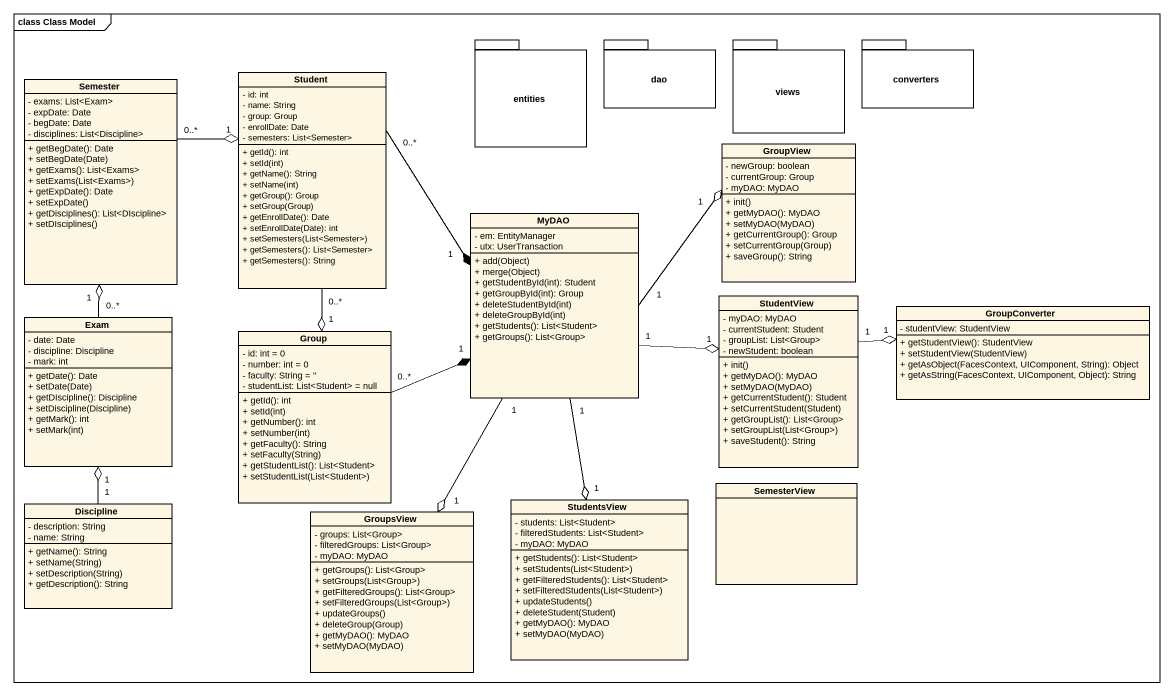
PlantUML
@startuml
mainframe class Class Model
hide circle
hide empty members
skinparam classAttributeIconSize 0
package entities {
}
package dao {
}
package views {
}
package converters {
}
class Semester {
  - exams: List<Exam>
  - expDate: Date
  - begDate: Date
  - disciplines: List<Discipline>
  + getBegDate(): Date
  + setBegDate(Date)
  + getExams(): List<Exams>
  + setExams(List<Exams>)
  + getExpDate(): Date
  + setExpDate()
  + getDisciplines(): List<DIscipline>
  + setDIsciplines()
}
class Student {
  - id: int
  - name: String
  - group: Group
  - enrollDate: Date
  - semesters: List<Semester>
  + getId(): int
  + setId(int)
  + getName(): String
  + setName(int)
  + getGroup(): Group
  + setGroup(Group)
  + getEnrollDate(): Date
  + setEnrollDate(Date): int
  + setSemesters(List<Semester>)
  + getSemesters(): List<Semester>
  + getSemesters(): String
}
class GroupView {
  - newGroup: boolean
  - currentGroup: Group
  - myDAO: MyDAO
  + init()
  + getMyDAO(): MyDAO
  + setMyDAO(MyDAO)
  + getCurrentGroup(): Group
  + setCurrentGroup(Group)
  + saveGroup(): String
}
class MyDAO {
  - em: EntityManager
  - utx: UserTransaction
  + add(Object)
  + merge(Object)
  + getStudentById(int): Student
  + getGroupById(int): Group
  + deleteStudentById(int)
  + deleteGroupById(int)
  + getStudents(): List<Student>
  + getGroups(): List<Group>
}
class Exam {
  - date: Date
  - discipline: Discipline
  - mark: int
  + getDate(): Date
  + setDate(Date)
  + getDIscipline(): Discipline
  + setDiscipline(Discipline)
  + getMark(): int
  + setMark(int)
}
class StudentView {
  - myDAO: MyDAO
  - currentStudent: Student
  - groupList: List<Group>
  - newStudent: boolean
  + init()
  + getMyDAO(): MyDAO
  + setMyDAO(MyDAO)
  + getCurrentStudent(): Student
  + setCurrentStudent(Student)
  + getGroupList(): List<Group>
  + setGroupList(List<Group>)
  + saveStudent(): String
}
class GroupConverter {
  - studentView: StudentView
  + getStudentView(): StudentView
  + setStudentView(StudentView)
  + getAsObject(FacesContext, UIComponent, String): Object
  + getAsString(FacesContext, UIComponent, Object): String
}
class "Group" as Group_ {
  - id: int = 0
  - number: int = 0
  - faculty: String = ''
  - studentList: List<Student> = null
  + getId(): int
  + setId(int)
  + getNumber(): int
  + setNumber(int)
  + getFaculty(): String
  + setFaculty(String)
  + getStudentList(): List<Student>
  + setStudentList(List<Student>)
}
class Discipline {
  - description: String
  - name: String
  + getName(): String
  + setName(String)
  + setDescription(String)
  + getDescription(): String
}
class GroupsView {
  - groups: List<Group>
  - filteredGroups: List<Group>
  - myDAO: MyDAO
  + getGroups(): List<Group>
  + setGroups(List<Group>)
  + getFilteredGroups(): List<Group>
  + setFilteredGroups(List<Group>)
  + updateGroups()
  + deleteGroup(Group)
  + getMyDAO(): MyDAO
  + setMyDAO(MyDAO)
}
class StudentsView {
  - students: List<Student>
  - filteredStudents: List<Student>
  - myDAO: MyDAO
  + getStudents(): List<Student>
  + setStudents(List<Student>)
  + getFilteredStudents(): List<Student>
  + setFilteredStudents(List<Student>)
  + updateStudents()
  + deleteStudent(Student)
  + getMyDAO(): MyDAO
  + setMyDAO(MyDAO)
}
class SemesterView
Semester "0..*" -right-o "1" Student
Student "0..*" -right-* "1" MyDAO
Student "0..*" --o "1" Group_
MyDAO "1" -right-o "1" GroupView
MyDAO "1" -right-o "1" StudentView
MyDAO "1" --o "1" GroupsView
MyDAO "1" --o "1" StudentsView
Exam "0..*" -up-o "1" Semester
StudentView "1" -right-o "1" GroupConverter
Group_ "0..*" -right-* "1" MyDAO
Discipline "1" -up-o "1" Exam
@enduml
